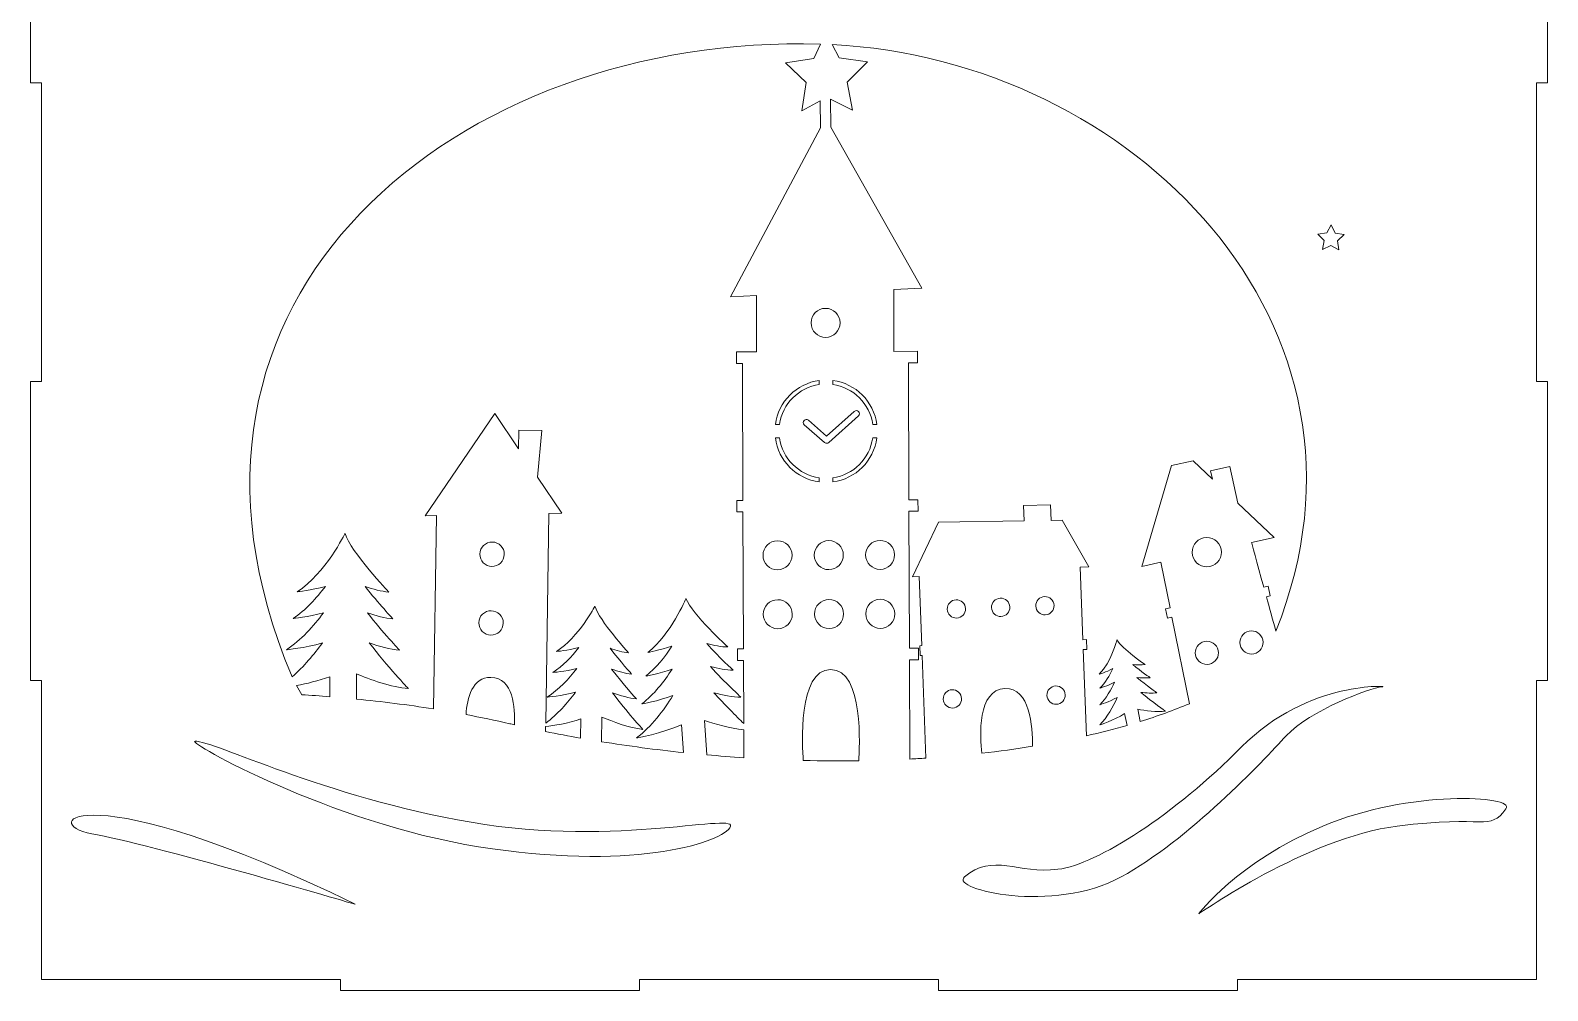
# Model space of a CAD drawing. Header units: millimetres. Extents: x -1983 to 1983, y -412 to 412.
# Drawn here: x 496.9 to 903.9, y 5.5 to 263.2 of the extents above; entities that cross this region are included whole.
import ezdxf

# ---------------------------------------------------------------- set-up
doc = ezdxf.new("R2010")
doc.units = ezdxf.units.MM
doc.header["$MEASUREMENT"] = 0
doc.layers.add('Camada 1', color=7, linetype='Continuous')

msp = doc.modelspace()

# ---------------------------------------------------------------- linework, layer by layer
at = {"layer": 'Camada 1', "color": 250, "lineweight": 9}
for points, knots in [([(499.9377, 249.1), (499.9377, 249.1), (499.9377, 168.9), (499.9377, 168.9), (499.9377, 168.9), (499.9377, 168.9), (496.9377, 168.9), (496.9377, 168.9), (496.9377, 168.9), (496.9377, 168.9), (496.9377, 88.7), (496.9377, 88.7), (496.9377, 88.7), (496.9377, 88.7), (499.9377, 88.7), (499.9377, 88.7), (499.9377, 88.7), (499.9377, 88.7), (499.9377, 8.5), (499.9377, 8.5), (499.9377, 8.5), (499.9377, 8.5), (580.1377, 8.5), (580.1377, 8.5), (580.1377, 8.5), (580.1377, 8.5), (580.1377, 5.5), (580.1377, 5.5), (580.1377, 5.5), (580.1377, 5.5), (660.3377, 5.5), (660.3377, 5.5), (660.3377, 5.5), (660.3377, 5.5), (660.3377, 8.5), (660.3377, 8.5), (660.3377, 8.5), (660.3377, 8.5), (740.5377, 8.5), (740.5377, 8.5), (740.5377, 8.5), (740.5377, 8.5), (740.5377, 5.5), (740.5377, 5.5), (740.5377, 5.5), (740.5377, 5.5), (820.7377, 5.5), (820.7377, 5.5), (820.7377, 5.5), (820.7377, 5.5), (820.7377, 8.5), (820.7377, 8.5), (820.7377, 8.5), (820.7377, 8.5), (900.9377, 8.5), (900.9377, 8.5), (900.9377, 8.5), (900.9377, 8.5), (900.9377, 88.7), (900.9377, 88.7), (900.9377, 88.7), (900.9377, 88.7), (903.9377, 88.7), (903.9377, 88.7), (903.9377, 88.7), (903.9377, 88.7), (903.9377, 168.9), (903.9377, 168.9), (903.9377, 168.9), (903.9377, 168.9), (900.9377, 168.9), (900.9377, 168.9), (900.9377, 168.9), (900.9377, 168.9), (900.9377, 249.1), (900.9377, 249.1), (900.9377, 249.1), (900.9377, 249.1), (903.9377, 249.1), (903.9377, 249.1), (903.9377, 249.1), (903.9377, 249.1), (903.9377, 329.3), (903.9377, 329.3), (903.9377, 329.3), (903.9377, 329.3), (900.9377, 329.3), (900.9377, 329.3), (900.9377, 329.3), (900.9377, 329.3), (900.9377, 409.5), (900.9377, 409.5), (900.9377, 409.5), (900.9377, 409.5), (820.7377, 409.5), (820.7377, 409.5), (820.7377, 409.5), (820.7377, 409.5), (820.7377, 412.5), (820.7377, 412.5), (820.7377, 412.5), (820.7377, 412.5), (740.5377, 412.5), (740.5377, 412.5), (740.5377, 412.5), (740.5377, 412.5), (740.5377, 409.5), (740.5377, 409.5), (740.5377, 409.5), (740.5377, 409.5), (660.3377, 409.5), (660.3377, 409.5), (660.3377, 409.5), (660.3377, 409.5), (660.3377, 412.5), (660.3377, 412.5), (660.3377, 412.5), (660.3377, 412.5), (580.1377, 412.5), (580.1377, 412.5), (580.1377, 412.5), (580.1377, 412.5), (580.1377, 409.5), (580.1377, 409.5), (580.1377, 409.5), (580.1377, 409.5), (499.9377, 409.5), (499.9377, 409.5), (499.9377, 409.5), (499.9377, 409.5), (499.9377, 329.3), (499.9377, 329.3), (499.9377, 329.3), (499.9377, 329.3), (496.9377, 329.3), (496.9377, 329.3), (496.9377, 329.3), (496.9377, 329.3), (496.9377, 249.1), (496.9377, 249.1), (496.9377, 249.1), (496.9377, 249.1), (499.9377, 249.1), (499.9377, 249.1)], [0, 0, 0, 0, 0.02702703, 0.02702703, 0.02702703, 0.02702703, 0.05405405, 0.05405405, 0.05405405, 0.05405405, 0.08108108, 0.08108108, 0.08108108, 0.08108108, 0.10810811, 0.10810811, 0.10810811, 0.10810811, 0.13513514, 0.13513514, 0.13513514, 0.13513514, 0.16216216, 0.16216216, 0.16216216, 0.16216216, 0.18918919, 0.18918919, 0.18918919, 0.18918919, 0.21621622, 0.21621622, 0.21621622, 0.21621622, 0.24324324, 0.24324324, 0.24324324, 0.24324324, 0.27027027, 0.27027027, 0.27027027, 0.27027027, 0.2972973, 0.2972973, 0.2972973, 0.2972973, 0.32432432, 0.32432432, 0.32432432, 0.32432432, 0.35135135, 0.35135135, 0.35135135, 0.35135135, 0.37837838, 0.37837838, 0.37837838, 0.37837838, 0.40540541, 0.40540541, 0.40540541, 0.40540541, 0.43243243, 0.43243243, 0.43243243, 0.43243243, 0.45945946, 0.45945946, 0.45945946, 0.45945946, 0.48648649, 0.48648649, 0.48648649, 0.48648649, 0.51351351, 0.51351351, 0.51351351, 0.51351351, 0.54054054, 0.54054054, 0.54054054, 0.54054054, 0.56756757, 0.56756757, 0.56756757, 0.56756757, 0.59459459, 0.59459459, 0.59459459, 0.59459459, 0.62162162, 0.62162162, 0.62162162, 0.62162162, 0.64864865, 0.64864865, 0.64864865, 0.64864865, 0.67567568, 0.67567568, 0.67567568, 0.67567568, 0.7027027, 0.7027027, 0.7027027, 0.7027027, 0.72972973, 0.72972973, 0.72972973, 0.72972973, 0.75675676, 0.75675676, 0.75675676, 0.75675676, 0.78378378, 0.78378378, 0.78378378, 0.78378378, 0.81081081, 0.81081081, 0.81081081, 0.81081081, 0.83783784, 0.83783784, 0.83783784, 0.83783784, 0.86486486, 0.86486486, 0.86486486, 0.86486486, 0.89189189, 0.89189189, 0.89189189, 0.89189189, 0.91891892, 0.91891892, 0.91891892, 0.91891892, 0.94594595, 0.94594595, 0.94594595, 0.94594595, 1, 1, 1, 1]), ([(708.8819, 259.4463), (612.3619, 262.352), (523.6751, 192.2887), (567.1833, 89.683), (567.1833, 89.683), (570.2977, 92.4505), (573.0421, 95.7389), (575.2778, 98.8103), (575.2778, 98.8103), (570.4726, 97.417), (565.6324, 96.9627), (565.6324, 96.9627), (565.6324, 96.9627), (569.5232, 99.5259), (572.9348, 103.3315), (575.5867, 106.8907), (575.5867, 106.8907), (571.4546, 105.7339), (567.4012, 105.353), (567.4012, 105.353), (567.4012, 105.353), (570.777, 107.5769), (573.7437, 110.8594), (576.0682, 113.9543), (576.0682, 113.9543), (572.2739, 112.8877), (568.5385, 112.5357), (568.5385, 112.5357), (568.5385, 112.5357), (576.0542, 117.4864), (581.359, 128.1708), (581.359, 128.1708), (581.359, 128.1708), (582.9058, 123.2197), (593.0734, 112.4492), (593.0734, 112.4492), (593.0734, 112.4492), (591.1421, 112.591), (588.8158, 113.2287), (586.7409, 113.9326), (586.7409, 113.9326), (590.2815, 109.4204), (594.2108, 105.2579), (594.2108, 105.2579), (594.2108, 105.2579), (592.1313, 105.4114), (589.6311, 106.0908), (587.389, 106.8459), (587.389, 106.8459), (591.4315, 101.6728), (595.9795, 96.8549), (595.9795, 96.8549), (595.9795, 96.8549), (593.5015, 97.0374), (590.4976, 97.8795), (587.8614, 98.7876), (587.8614, 98.7876), (592.659, 92.5492), (598.3371, 86.5346), (598.3371, 86.5346), (598.3371, 86.5346), (593.8543, 86.8644), (587.8818, 89.0621), (584.3842, 90.4965), (584.3842, 90.4965), (584.3842, 90.4965), (584.3842, 83.7346), (584.3842, 83.7346), (584.3842, 83.7346), (591.1797, 83.0674), (598.1097, 82.2), (605.0872, 81.0912), (605.0872, 81.0912), (605.0872, 81.0912), (605.8622, 132.953), (605.8622, 132.953), (605.8622, 132.953), (605.8622, 132.953), (602.8307, 132.8964), (602.8307, 132.8964), (602.8307, 132.8964), (602.8307, 132.8964), (621.5512, 160.3903), (621.5512, 160.3903), (621.5512, 160.3903), (621.5512, 160.3903), (627.9164, 150.8618), (627.9164, 150.8618), (627.9164, 150.8618), (627.9164, 150.8618), (627.9911, 155.8695), (627.9911, 155.8695), (627.9911, 155.8695), (627.9911, 155.8695), (634.1403, 155.778), (634.1403, 155.778), (634.1403, 155.778), (634.1403, 155.778), (632.9893, 143.2673), (632.9893, 143.2673), (632.9893, 143.2673), (632.9893, 143.2673), (639.4614, 133.578), (639.4614, 133.578), (639.4614, 133.578), (639.4614, 133.578), (636.02, 133.5146), (636.02, 133.5146), (636.02, 133.5146), (636.02, 133.5146), (635.1798, 77.282), (635.1798, 77.282), (635.1798, 77.282), (638.2987, 79.6232), (641.0413, 82.7281), (643.2036, 85.598), (643.2036, 85.598), (639.3957, 84.5621), (635.5734, 84.2668), (635.5734, 84.2668), (635.5734, 84.2668), (638.6746, 86.2375), (641.4154, 89.1943), (643.5528, 91.9659), (643.5528, 91.9659), (640.279, 91.1084), (637.0776, 90.8611), (637.0776, 90.8611), (637.0776, 90.8611), (639.7689, 92.5705), (642.1519, 95.1206), (644.0252, 97.5311), (644.0252, 97.5311), (641.0182, 96.7394), (638.0686, 96.5107), (638.0686, 96.5107), (638.0686, 96.5107), (644.0601, 100.3167), (648.3839, 108.6735), (648.3839, 108.6735), (648.3839, 108.6735), (649.5393, 104.7483), (657.4169, 96.1211), (657.4169, 96.1211), (657.4169, 96.1211), (655.895, 96.2588), (654.0688, 96.7919), (652.4418, 97.374), (652.4418, 97.374), (655.1753, 93.7686), (658.2195, 90.4345), (658.2195, 90.4345), (658.2195, 90.4345), (656.5812, 90.583), (654.6186, 91.1515), (652.8608, 91.777), (652.8608, 91.777), (655.9811, 87.6443), (659.504, 83.7844), (659.504, 83.7844), (659.504, 83.7844), (657.5523, 83.9606), (655.1939, 84.6644), (653.1271, 85.415), (653.1271, 85.415), (656.8285, 80.4322), (661.2284, 75.6138), (661.2284, 75.6138), (661.2284, 75.6138), (657.6973, 75.9331), (653.0157, 77.7453), (650.2763, 78.9225), (650.2763, 78.9225), (650.2763, 78.9225), (650.1667, 72.3005), (650.1667, 72.3005), (650.1667, 72.3005), (657.4074, 71.1315), (664.7364, 70.1567), (672.0981, 69.3813), (672.0981, 69.3813), (672.0981, 69.3813), (671.5668, 76.839), (671.5668, 76.839), (671.5668, 76.839), (666.2103, 74.4035), (659.5552, 73.297), (659.5552, 73.297), (659.5552, 73.297), (663.5108, 76.3262), (666.8249, 80.7152), (669.2944, 84.6721), (669.2944, 84.6721), (665.1794, 83.1539), (660.9757, 82.4536), (660.9757, 82.4536), (660.9757, 82.4536), (664.2178, 84.9389), (666.964, 88.4791), (669.0607, 91.7571), (669.0607, 91.7571), (665.5191, 90.4884), (661.9988, 89.9023), (661.9988, 89.9023), (661.9988, 89.9023), (664.8125, 92.0574), (667.2022, 95.1129), (669.0416, 97.9651), (669.0416, 97.9651), (665.7895, 96.7956), (662.5451, 96.2548), (662.5451, 96.2548), (662.5451, 96.2548), (668.8084, 101.0532), (672.7825, 110.7276), (672.7825, 110.7276), (672.7825, 110.7276), (674.4439, 106.4939), (684.0064, 97.7087), (684.0064, 97.7087), (684.0064, 97.7087), (682.3087, 97.7128), (680.2347, 98.1254), (678.3758, 98.611), (678.3758, 98.611), (681.7548, 94.8864), (685.4499, 91.4903), (685.4499, 91.4903), (685.4499, 91.4903), (683.6214, 91.4957), (681.3933, 91.9342), (679.3854, 92.4541), (679.3854, 92.4541), (683.2436, 88.1829), (687.5203, 84.2527), (687.5203, 84.2527), (687.5203, 84.2527), (685.3421, 84.2577), (682.6625, 84.8071), (680.3013, 85.4367), (680.3013, 85.4367), (683.1657, 82.2136), (686.3263, 79.0887), (688.2939, 77.1977), (688.2939, 77.1977), (688.2939, 77.1977), (688.2305, 94.1101), (688.2305, 94.1101), (688.2305, 94.1101), (688.2305, 94.1101), (686.6384, 94.1042), (686.6384, 94.1042), (686.6384, 94.1042), (686.6384, 94.1042), (686.6271, 97.1792), (686.6271, 97.1792), (686.6271, 97.1792), (686.6271, 97.1792), (688.2187, 97.1846), (688.2187, 97.1846), (688.2187, 97.1846), (688.2187, 97.1846), (688.0801, 133.9576), (688.0801, 133.9576), (688.0801, 133.9576), (688.0801, 133.9576), (686.4885, 133.9517), (686.4885, 133.9517), (686.4885, 133.9517), (686.4885, 133.9517), (686.4767, 137.0258), (686.4767, 137.0258), (686.4767, 137.0258), (686.4767, 137.0258), (688.0683, 137.0317), (688.0683, 137.0317), (688.0683, 137.0317), (688.0683, 137.0317), (687.9293, 173.8046), (687.9293, 173.8046), (687.9293, 173.8046), (687.9293, 173.8046), (686.3381, 173.7983), (686.3381, 173.7983), (686.3381, 173.7983), (686.3381, 173.7983), (686.3263, 176.8733), (686.3263, 176.8733), (686.3263, 176.8733), (686.3263, 176.8733), (691.7362, 176.8933), (691.7362, 176.8933), (691.7362, 176.8933), (691.7362, 176.8933), (691.6792, 191.9848), (691.6792, 191.9848), (691.6792, 191.9848), (691.6792, 191.9848), (684.7718, 191.6736), (684.7718, 191.6736), (684.7718, 191.6736), (684.7718, 191.6736), (708.8524, 236.9954), (708.8524, 236.9954), (708.8524, 236.9954), (708.8524, 236.9954), (708.8253, 244.2257), (708.8253, 244.2257), (708.8253, 244.2257), (708.8253, 244.2257), (703.8615, 241.5266), (703.8615, 241.5266), (703.8615, 241.5266), (703.8615, 241.5266), (705.0559, 249.132), (705.0559, 249.132), (705.0559, 249.132), (705.0559, 249.132), (699.468, 254.4287), (699.468, 254.4287), (699.468, 254.4287), (699.468, 254.4287), (707.0706, 255.6425), (707.0706, 255.6425), (707.0706, 255.6425), (707.0706, 255.6425), (708.8819, 259.4463), (708.8819, 259.4463)], [0, 0, 0, 0, 0.01204819, 0.01204819, 0.01204819, 0.01204819, 0.02409639, 0.02409639, 0.02409639, 0.02409639, 0.03614458, 0.03614458, 0.03614458, 0.03614458, 0.04819277, 0.04819277, 0.04819277, 0.04819277, 0.06024096, 0.06024096, 0.06024096, 0.06024096, 0.07228916, 0.07228916, 0.07228916, 0.07228916, 0.08433735, 0.08433735, 0.08433735, 0.08433735, 0.09638554, 0.09638554, 0.09638554, 0.09638554, 0.10843373, 0.10843373, 0.10843373, 0.10843373, 0.12048193, 0.12048193, 0.12048193, 0.12048193, 0.13253012, 0.13253012, 0.13253012, 0.13253012, 0.14457831, 0.14457831, 0.14457831, 0.14457831, 0.15662651, 0.15662651, 0.15662651, 0.15662651, 0.1686747, 0.1686747, 0.1686747, 0.1686747, 0.18072289, 0.18072289, 0.18072289, 0.18072289, 0.19277108, 0.19277108, 0.19277108, 0.19277108, 0.20481928, 0.20481928, 0.20481928, 0.20481928, 0.21686747, 0.21686747, 0.21686747, 0.21686747, 0.22891566, 0.22891566, 0.22891566, 0.22891566, 0.24096386, 0.24096386, 0.24096386, 0.24096386, 0.25301205, 0.25301205, 0.25301205, 0.25301205, 0.26506024, 0.26506024, 0.26506024, 0.26506024, 0.27710843, 0.27710843, 0.27710843, 0.27710843, 0.28915663, 0.28915663, 0.28915663, 0.28915663, 0.30120482, 0.30120482, 0.30120482, 0.30120482, 0.31325301, 0.31325301, 0.31325301, 0.31325301, 0.3253012, 0.3253012, 0.3253012, 0.3253012, 0.3373494, 0.3373494, 0.3373494, 0.3373494, 0.34939759, 0.34939759, 0.34939759, 0.34939759, 0.36144578, 0.36144578, 0.36144578, 0.36144578, 0.37349398, 0.37349398, 0.37349398, 0.37349398, 0.38554217, 0.38554217, 0.38554217, 0.38554217, 0.39759036, 0.39759036, 0.39759036, 0.39759036, 0.40963855, 0.40963855, 0.40963855, 0.40963855, 0.42168675, 0.42168675, 0.42168675, 0.42168675, 0.43373494, 0.43373494, 0.43373494, 0.43373494, 0.44578313, 0.44578313, 0.44578313, 0.44578313, 0.45783133, 0.45783133, 0.45783133, 0.45783133, 0.46987952, 0.46987952, 0.46987952, 0.46987952, 0.48192771, 0.48192771, 0.48192771, 0.48192771, 0.4939759, 0.4939759, 0.4939759, 0.4939759, 0.5060241, 0.5060241, 0.5060241, 0.5060241, 0.51807229, 0.51807229, 0.51807229, 0.51807229, 0.53012048, 0.53012048, 0.53012048, 0.53012048, 0.54216867, 0.54216867, 0.54216867, 0.54216867, 0.55421687, 0.55421687, 0.55421687, 0.55421687, 0.56626506, 0.56626506, 0.56626506, 0.56626506, 0.57831325, 0.57831325, 0.57831325, 0.57831325, 0.59036145, 0.59036145, 0.59036145, 0.59036145, 0.60240964, 0.60240964, 0.60240964, 0.60240964, 0.61445783, 0.61445783, 0.61445783, 0.61445783, 0.62650602, 0.62650602, 0.62650602, 0.62650602, 0.63855422, 0.63855422, 0.63855422, 0.63855422, 0.65060241, 0.65060241, 0.65060241, 0.65060241, 0.6626506, 0.6626506, 0.6626506, 0.6626506, 0.6746988, 0.6746988, 0.6746988, 0.6746988, 0.68674699, 0.68674699, 0.68674699, 0.68674699, 0.69879518, 0.69879518, 0.69879518, 0.69879518, 0.71084337, 0.71084337, 0.71084337, 0.71084337, 0.72289157, 0.72289157, 0.72289157, 0.72289157, 0.73493976, 0.73493976, 0.73493976, 0.73493976, 0.74698795, 0.74698795, 0.74698795, 0.74698795, 0.75903614, 0.75903614, 0.75903614, 0.75903614, 0.77108434, 0.77108434, 0.77108434, 0.77108434, 0.78313253, 0.78313253, 0.78313253, 0.78313253, 0.79518072, 0.79518072, 0.79518072, 0.79518072, 0.80722892, 0.80722892, 0.80722892, 0.80722892, 0.81927711, 0.81927711, 0.81927711, 0.81927711, 0.8313253, 0.8313253, 0.8313253, 0.8313253, 0.84337349, 0.84337349, 0.84337349, 0.84337349, 0.85542169, 0.85542169, 0.85542169, 0.85542169, 0.86746988, 0.86746988, 0.86746988, 0.86746988, 0.87951807, 0.87951807, 0.87951807, 0.87951807, 0.89156627, 0.89156627, 0.89156627, 0.89156627, 0.90361446, 0.90361446, 0.90361446, 0.90361446, 0.91566265, 0.91566265, 0.91566265, 0.91566265, 0.92771084, 0.92771084, 0.92771084, 0.92771084, 0.93975904, 0.93975904, 0.93975904, 0.93975904, 0.95180723, 0.95180723, 0.95180723, 0.95180723, 0.96385542, 0.96385542, 0.96385542, 0.96385542, 0.97590361, 0.97590361, 0.97590361, 0.97590361, 1, 1, 1, 1]), ([(712.0534, 259.3231), (712.0534, 259.3231), (713.8851, 255.7386), (713.8851, 255.7386), (713.8851, 255.7386), (713.8851, 255.7386), (721.5198, 254.7385), (721.5198, 254.7385), (721.5198, 254.7385), (721.5198, 254.7385), (716.0818, 249.2873), (716.0818, 249.2873), (716.0818, 249.2873), (716.0818, 249.2873), (717.49, 241.7173), (717.49, 241.7173), (717.49, 241.7173), (717.49, 241.7173), (711.609, 244.704), (711.609, 244.704), (711.609, 244.704), (711.609, 244.704), (711.638, 237.1874), (711.638, 237.1874), (711.638, 237.1874), (711.638, 237.1874), (736.0873, 193.985), (736.0873, 193.985), (736.0873, 193.985), (736.0873, 193.985), (728.5237, 193.6444), (728.5237, 193.6444), (728.5237, 193.6444), (728.5237, 193.6444), (728.5871, 177.0328), (728.5871, 177.0328), (728.5871, 177.0328), (728.5871, 177.0328), (734.8784, 177.0559), (734.8784, 177.0559), (734.8784, 177.0559), (734.8784, 177.0559), (734.8902, 173.9817), (734.8902, 173.9817), (734.8902, 173.9817), (734.8902, 173.9817), (732.4688, 173.9731), (732.4688, 173.9731), (732.4688, 173.9731), (732.4688, 173.9731), (732.6074, 137.2002), (732.6074, 137.2002), (732.6074, 137.2002), (732.6074, 137.2002), (735.0293, 137.2097), (735.0293, 137.2097), (735.0293, 137.2097), (735.0293, 137.2097), (735.0406, 134.1347), (735.0406, 134.1347), (735.0406, 134.1347), (735.0406, 134.1347), (732.6192, 134.1256), (732.6192, 134.1256), (732.6192, 134.1256), (732.6192, 134.1256), (732.7582, 97.3527), (732.7582, 97.3527), (732.7582, 97.3527), (732.7582, 97.3527), (735.1792, 97.3617), (735.1792, 97.3617), (735.1792, 97.3617), (735.1792, 97.3617), (735.1914, 94.2881), (735.1914, 94.2881), (735.1914, 94.2881), (735.1914, 94.2881), (732.7691, 94.2786), (732.7691, 94.2786), (732.7691, 94.2786), (732.7691, 94.2786), (732.8701, 67.6348), (732.8701, 67.6348), (732.8701, 67.6348), (734.2982, 67.709), (735.7218, 67.7919), (737.14, 67.8834), (737.14, 67.8834), (737.14, 67.8834), (736.1403, 95.4567), (736.1403, 95.4567), (736.1403, 95.4567), (736.1403, 95.4567), (735.6462, 95.4386), (735.6462, 95.4386), (735.6462, 95.4386), (735.6462, 95.4386), (735.5506, 98.0584), (735.5506, 98.0584), (735.5506, 98.0584), (735.5506, 98.0584), (736.0452, 98.0765), (736.0452, 98.0765), (736.0452, 98.0765), (736.0452, 98.0765), (735.3721, 116.6149), (735.3721, 116.6149), (735.3721, 116.6149), (735.3721, 116.6149), (733.5731, 116.5117), (733.5731, 116.5117), (733.5731, 116.5117), (733.5731, 116.5117), (740.5814, 131.1928), (740.5814, 131.1928), (740.5814, 131.1928), (740.5814, 131.1928), (763.5193, 131.571), (763.5193, 131.571), (763.5193, 131.571), (763.5193, 131.571), (763.373, 135.6267), (763.373, 135.6267), (763.373, 135.6267), (763.373, 135.6267), (770.5765, 135.8885), (770.5765, 135.8885), (770.5765, 135.8885), (770.5765, 135.8885), (770.7287, 131.6897), (770.7287, 131.6897), (770.7287, 131.6897), (770.7287, 131.6897), (773.6778, 131.7386), (773.6778, 131.7386), (773.6778, 131.7386), (773.6778, 131.7386), (780.8547, 119.2103), (780.8547, 119.2103), (780.8547, 119.2103), (780.8547, 119.2103), (778.5642, 119.0803), (778.5642, 119.0803), (778.5642, 119.0803), (778.5642, 119.0803), (779.2694, 99.6441), (779.2694, 99.6441), (779.2694, 99.6441), (779.2694, 99.6441), (780.2541, 99.6799), (780.2541, 99.6799), (780.2541, 99.6799), (780.2541, 99.6799), (780.3492, 97.0605), (780.3492, 97.0605), (780.3492, 97.0605), (780.3492, 97.0605), (779.3641, 97.0243), (779.3641, 97.0243), (779.3641, 97.0243), (779.3641, 97.0243), (780.2043, 73.8659), (780.2043, 73.8659), (780.2043, 73.8659), (783.9514, 74.7179), (787.5994, 75.6518), (791.136, 76.6709), (791.136, 76.6709), (791.136, 76.6709), (790.4611, 79.8275), (790.4611, 79.8275), (790.4611, 79.8275), (787.5482, 77.9754), (783.7721, 76.7892), (783.7721, 76.7892), (783.7721, 76.7892), (785.8221, 78.8727), (787.3902, 81.6931), (788.5021, 84.1925), (788.5021, 84.1925), (786.2347, 82.975), (783.8495, 82.2258), (783.8495, 82.2258), (783.8495, 82.2258), (785.5308, 83.9338), (786.8376, 86.2149), (787.7883, 88.2898), (787.7883, 88.2898), (785.8348, 87.2639), (783.8364, 86.6365), (783.8364, 86.6365), (783.8364, 86.6365), (785.2953, 88.1181), (786.4345, 90.0889), (787.271, 91.8952), (787.271, 91.8952), (785.4769, 90.9508), (783.6366, 90.372), (783.6366, 90.372), (783.6366, 90.372), (786.8833, 93.6707), (788.4025, 99.6151), (788.4025, 99.6151), (788.4025, 99.6151), (789.7138, 97.2911), (795.9865, 92.9669), (795.9865, 92.9669), (795.9865, 92.9669), (794.9996, 92.8305), (793.7608, 92.9016), (792.642, 93.0325), (792.642, 93.0325), (794.9081, 91.1433), (797.3322, 89.4729), (797.3322, 89.4729), (797.3322, 89.4729), (796.2692, 89.3257), (794.9389, 89.3981), (793.73, 89.5372), (793.73, 89.5372), (796.3195, 87.3703), (799.1259, 85.4363), (799.1259, 85.4363), (799.1259, 85.4363), (797.859, 85.261), (796.2579, 85.3611), (794.8343, 85.5345), (794.8343, 85.5345), (797.9183, 82.9134), (801.4214, 80.4983), (801.4214, 80.4983), (801.4214, 80.4983), (799.1313, 80.1821), (795.8901, 80.645), (793.9768, 80.9902), (793.9768, 80.9902), (793.9768, 80.9902), (794.6744, 77.7299), (794.6744, 77.7299), (794.6744, 77.7299), (799.2853, 79.1635), (803.6888, 80.746), (807.8554, 82.4822), (807.8554, 82.4822), (807.8554, 82.4822), (803.1634, 105.6691), (803.1634, 105.6691), (803.1634, 105.6691), (803.1634, 105.6691), (801.9504, 105.4037), (801.9504, 105.4037), (801.9504, 105.4037), (801.9504, 105.4037), (801.3906, 107.9646), (801.3906, 107.9646), (801.3906, 107.9646), (801.3906, 107.9646), (802.6434, 108.2382), (802.6434, 108.2382), (802.6434, 108.2382), (802.6434, 108.2382), (800.1735, 120.4436), (800.1735, 120.4436), (800.1735, 120.4436), (800.1735, 120.4436), (795.0521, 119.324), (795.0521, 119.324), (795.0521, 119.324), (795.0521, 119.324), (803.0515, 146.3972), (803.0515, 146.3972), (803.0515, 146.3972), (803.0515, 146.3972), (808.8138, 147.6568), (808.8138, 147.6568), (808.8138, 147.6568), (808.8138, 147.6568), (814.0245, 142.7356), (814.0245, 142.7356), (814.0245, 142.7356), (814.0245, 142.7356), (813.5299, 144.998), (813.5299, 144.998), (813.5299, 144.998), (813.5299, 144.998), (818.707, 146.1304), (818.707, 146.1304), (818.707, 146.1304), (818.707, 146.1304), (820.8612, 136.2776), (820.8612, 136.2776), (820.8612, 136.2776), (820.8612, 136.2776), (830.5845, 127.0937), (830.5845, 127.0937), (830.5845, 127.0937), (830.5845, 127.0937), (824.5024, 125.7634), (824.5024, 125.7634), (824.5024, 125.7634), (824.5024, 125.7634), (825.9418, 120.4835), (827.7971, 113.7383), (827.7971, 113.7383), (827.7971, 113.7383), (828.9249, 113.9851), (828.9249, 113.9851), (828.9249, 113.9851), (828.9249, 113.9851), (829.4847, 111.4247), (829.4847, 111.4247), (829.4847, 111.4247), (829.4847, 111.4247), (828.4932, 111.2077), (828.4932, 111.2077), (828.4932, 111.2077), (829.3189, 108.2092), (830.1981, 105.0296), (831.0501, 101.9636), (831.0501, 101.9636), (863.9798, 184.3704), (792.0038, 255.373), (712.0534, 259.3231)], [0, 0, 0, 0, 0.01219512, 0.01219512, 0.01219512, 0.01219512, 0.02439024, 0.02439024, 0.02439024, 0.02439024, 0.03658537, 0.03658537, 0.03658537, 0.03658537, 0.04878049, 0.04878049, 0.04878049, 0.04878049, 0.06097561, 0.06097561, 0.06097561, 0.06097561, 0.07317073, 0.07317073, 0.07317073, 0.07317073, 0.08536585, 0.08536585, 0.08536585, 0.08536585, 0.09756098, 0.09756098, 0.09756098, 0.09756098, 0.1097561, 0.1097561, 0.1097561, 0.1097561, 0.12195122, 0.12195122, 0.12195122, 0.12195122, 0.13414634, 0.13414634, 0.13414634, 0.13414634, 0.14634146, 0.14634146, 0.14634146, 0.14634146, 0.15853659, 0.15853659, 0.15853659, 0.15853659, 0.17073171, 0.17073171, 0.17073171, 0.17073171, 0.18292683, 0.18292683, 0.18292683, 0.18292683, 0.19512195, 0.19512195, 0.19512195, 0.19512195, 0.20731707, 0.20731707, 0.20731707, 0.20731707, 0.2195122, 0.2195122, 0.2195122, 0.2195122, 0.23170732, 0.23170732, 0.23170732, 0.23170732, 0.24390244, 0.24390244, 0.24390244, 0.24390244, 0.25609756, 0.25609756, 0.25609756, 0.25609756, 0.26829268, 0.26829268, 0.26829268, 0.26829268, 0.2804878, 0.2804878, 0.2804878, 0.2804878, 0.29268293, 0.29268293, 0.29268293, 0.29268293, 0.30487805, 0.30487805, 0.30487805, 0.30487805, 0.31707317, 0.31707317, 0.31707317, 0.31707317, 0.32926829, 0.32926829, 0.32926829, 0.32926829, 0.34146341, 0.34146341, 0.34146341, 0.34146341, 0.35365854, 0.35365854, 0.35365854, 0.35365854, 0.36585366, 0.36585366, 0.36585366, 0.36585366, 0.37804878, 0.37804878, 0.37804878, 0.37804878, 0.3902439, 0.3902439, 0.3902439, 0.3902439, 0.40243902, 0.40243902, 0.40243902, 0.40243902, 0.41463415, 0.41463415, 0.41463415, 0.41463415, 0.42682927, 0.42682927, 0.42682927, 0.42682927, 0.43902439, 0.43902439, 0.43902439, 0.43902439, 0.45121951, 0.45121951, 0.45121951, 0.45121951, 0.46341463, 0.46341463, 0.46341463, 0.46341463, 0.47560976, 0.47560976, 0.47560976, 0.47560976, 0.48780488, 0.48780488, 0.48780488, 0.48780488, 0.5, 0.5, 0.5, 0.5, 0.51219512, 0.51219512, 0.51219512, 0.51219512, 0.52439024, 0.52439024, 0.52439024, 0.52439024, 0.53658537, 0.53658537, 0.53658537, 0.53658537, 0.54878049, 0.54878049, 0.54878049, 0.54878049, 0.56097561, 0.56097561, 0.56097561, 0.56097561, 0.57317073, 0.57317073, 0.57317073, 0.57317073, 0.58536585, 0.58536585, 0.58536585, 0.58536585, 0.59756098, 0.59756098, 0.59756098, 0.59756098, 0.6097561, 0.6097561, 0.6097561, 0.6097561, 0.62195122, 0.62195122, 0.62195122, 0.62195122, 0.63414634, 0.63414634, 0.63414634, 0.63414634, 0.64634146, 0.64634146, 0.64634146, 0.64634146, 0.65853659, 0.65853659, 0.65853659, 0.65853659, 0.67073171, 0.67073171, 0.67073171, 0.67073171, 0.68292683, 0.68292683, 0.68292683, 0.68292683, 0.69512195, 0.69512195, 0.69512195, 0.69512195, 0.70731707, 0.70731707, 0.70731707, 0.70731707, 0.7195122, 0.7195122, 0.7195122, 0.7195122, 0.73170732, 0.73170732, 0.73170732, 0.73170732, 0.74390244, 0.74390244, 0.74390244, 0.74390244, 0.75609756, 0.75609756, 0.75609756, 0.75609756, 0.76829268, 0.76829268, 0.76829268, 0.76829268, 0.7804878, 0.7804878, 0.7804878, 0.7804878, 0.79268293, 0.79268293, 0.79268293, 0.79268293, 0.80487805, 0.80487805, 0.80487805, 0.80487805, 0.81707317, 0.81707317, 0.81707317, 0.81707317, 0.82926829, 0.82926829, 0.82926829, 0.82926829, 0.84146341, 0.84146341, 0.84146341, 0.84146341, 0.85365854, 0.85365854, 0.85365854, 0.85365854, 0.86585366, 0.86585366, 0.86585366, 0.86585366, 0.87804878, 0.87804878, 0.87804878, 0.87804878, 0.8902439, 0.8902439, 0.8902439, 0.8902439, 0.90243902, 0.90243902, 0.90243902, 0.90243902, 0.91463415, 0.91463415, 0.91463415, 0.91463415, 0.92682927, 0.92682927, 0.92682927, 0.92682927, 0.93902439, 0.93902439, 0.93902439, 0.93902439, 0.95121951, 0.95121951, 0.95121951, 0.95121951, 0.96341463, 0.96341463, 0.96341463, 0.96341463, 0.97560976, 0.97560976, 0.97560976, 0.97560976, 1, 1, 1, 1]), ([(847.9339, 204.2382), (847.9339, 204.2382), (845.7666, 205.4245), (845.7666, 205.4245), (845.7666, 205.4245), (845.7666, 205.4245), (843.5603, 204.3116), (843.5603, 204.3116), (843.5603, 204.3116), (843.5603, 204.3116), (844.0196, 206.7398), (844.0196, 206.7398), (844.0196, 206.7398), (844.0196, 206.7398), (842.2785, 208.4936), (842.2785, 208.4936), (842.2785, 208.4936), (842.2785, 208.4936), (844.7294, 208.808), (844.7294, 208.808), (844.7294, 208.808), (844.7294, 208.808), (845.8603, 211.0047), (845.8603, 211.0047), (845.8603, 211.0047), (845.8603, 211.0047), (846.9162, 208.7713), (846.9162, 208.7713), (846.9162, 208.7713), (846.9162, 208.7713), (849.3552, 208.3754), (849.3552, 208.3754), (849.3552, 208.3754), (849.3552, 208.3754), (847.5571, 206.6805), (847.5571, 206.6805), (847.5571, 206.6805), (847.5571, 206.6805), (847.9339, 204.2382), (847.9339, 204.2382)], [0, 0, 0, 0, 0.09090909, 0.09090909, 0.09090909, 0.09090909, 0.18181818, 0.18181818, 0.18181818, 0.18181818, 0.27272727, 0.27272727, 0.27272727, 0.27272727, 0.36363636, 0.36363636, 0.36363636, 0.36363636, 0.45454545, 0.45454545, 0.45454545, 0.45454545, 0.54545455, 0.54545455, 0.54545455, 0.54545455, 0.63636364, 0.63636364, 0.63636364, 0.63636364, 0.72727273, 0.72727273, 0.72727273, 0.72727273, 0.81818182, 0.81818182, 0.81818182, 0.81818182, 1, 1, 1, 1]), ([(714.1469, 184.6893), (714.1559, 182.5383), (712.4184, 180.7876), (710.2674, 180.7799), (710.2674, 180.7799), (708.1169, 180.7718), (706.3658, 182.5088), (706.3576, 184.6598), (706.3576, 184.6598), (706.3499, 186.8109), (708.087, 188.5619), (710.238, 188.5696), (710.238, 188.5696), (712.389, 188.5773), (714.1396, 186.8408), (714.1469, 184.6893)], [0, 0, 0, 0, 0.2, 0.2, 0.2, 0.2, 0.4, 0.4, 0.4, 0.4, 0.6, 0.6, 0.6, 0.6, 1, 1, 1, 1]), ([(697.8849, 157.4195), (698.6758, 162.9467), (703.0457, 167.3199), (708.5703, 168.118), (708.5703, 168.118), (708.5703, 168.118), (708.5703, 169.2241), (708.5703, 169.2241), (708.5703, 169.2241), (702.4392, 168.4106), (697.5846, 163.5528), (696.7788, 157.4195), (696.7788, 157.4195), (696.7788, 157.4195), (697.8849, 157.4195), (697.8849, 157.4195)], [0, 0, 0, 0, 0.2, 0.2, 0.2, 0.2, 0.4, 0.4, 0.4, 0.4, 0.6, 0.6, 0.6, 0.6, 1, 1, 1, 1]), ([(712.1938, 168.1234), (717.7034, 167.3493), (722.1055, 162.9531), (722.8981, 157.4195), (722.8981, 157.4195), (722.8981, 157.4195), (724.0042, 157.4195), (724.0042, 157.4195), (724.0042, 157.4195), (723.1957, 163.5605), (718.3275, 168.426), (712.1938, 169.2272), (712.1938, 169.2272), (712.1938, 169.2272), (712.1938, 168.1234), (712.1938, 168.1234)], [0, 0, 0, 0, 0.2, 0.2, 0.2, 0.2, 0.4, 0.4, 0.4, 0.4, 0.6, 0.6, 0.6, 0.6, 1, 1, 1, 1]), ([(710.599, 152.3615), (710.387, 152.3475), (710.1719, 152.4145), (710.0025, 152.5631), (710.0025, 152.5631), (710.0025, 152.5631), (704.5504, 157.333), (704.5504, 157.333), (704.5504, 157.333), (704.2075, 157.6328), (704.1736, 158.1528), (704.4725, 158.4948), (704.4725, 158.4948), (704.7719, 158.8377), (705.2919, 158.8725), (705.6338, 158.5722), (705.6338, 158.5722), (705.6338, 158.5722), (710.5369, 154.2824), (710.5369, 154.2824), (710.5369, 154.2824), (710.5369, 154.2824), (717.9538, 160.9275), (717.9538, 160.9275), (717.9538, 160.9275), (718.2922, 161.2301), (718.8131, 161.2025), (719.1165, 160.8637), (719.1165, 160.8637), (719.4191, 160.5258), (719.3915, 160.0049), (719.0527, 159.701), (719.0527, 159.701), (719.0527, 159.701), (711.0931, 152.5694), (711.0931, 152.5694), (711.0931, 152.5694), (710.9523, 152.4426), (710.777, 152.3733), (710.599, 152.3615)], [0, 0, 0, 0, 0.09090909, 0.09090909, 0.09090909, 0.09090909, 0.18181818, 0.18181818, 0.18181818, 0.18181818, 0.27272727, 0.27272727, 0.27272727, 0.27272727, 0.36363636, 0.36363636, 0.36363636, 0.36363636, 0.45454545, 0.45454545, 0.45454545, 0.45454545, 0.54545455, 0.54545455, 0.54545455, 0.54545455, 0.63636364, 0.63636364, 0.63636364, 0.63636364, 0.72727273, 0.72727273, 0.72727273, 0.72727273, 0.81818182, 0.81818182, 0.81818182, 0.81818182, 1, 1, 1, 1]), ([(708.5703, 143.1093), (703.0498, 143.906), (698.6821, 148.2742), (697.8867, 153.796), (697.8867, 153.796), (697.8867, 153.796), (696.7807, 153.796), (696.7807, 153.796), (696.7807, 153.796), (697.5914, 147.6681), (702.4433, 142.8153), (708.5703, 142.0027), (708.5703, 142.0027), (708.5703, 142.0027), (708.5703, 143.1093), (708.5703, 143.1093)], [0, 0, 0, 0, 0.2, 0.2, 0.2, 0.2, 0.4, 0.4, 0.4, 0.4, 0.6, 0.6, 0.6, 0.6, 1, 1, 1, 1]), ([(722.8945, 153.796), (722.0819, 148.247), (717.7215, 143.8929), (712.1938, 143.1061), (712.1938, 143.1061), (712.1938, 143.1061), (712.1938, 142.0005), (712.1938, 142.0005), (712.1938, 142.0005), (718.328, 142.804), (723.1912, 147.664), (724.0033, 153.796), (724.0033, 153.796), (724.0033, 153.796), (722.8945, 153.796), (722.8945, 153.796)], [0, 0, 0, 0, 0.2, 0.2, 0.2, 0.2, 0.4, 0.4, 0.4, 0.4, 0.6, 0.6, 0.6, 0.6, 1, 1, 1, 1]), ([(701.2589, 122.3229), (701.2666, 120.1714), (699.53, 118.4217), (697.379, 118.4136), (697.379, 118.4136), (695.228, 118.4049), (693.4778, 120.1424), (693.4697, 122.2934), (693.4697, 122.2934), (693.4606, 124.444), (695.1985, 126.1946), (697.3495, 126.2028), (697.3495, 126.2028), (699.5006, 126.2109), (701.2507, 124.4739), (701.2589, 122.3229)], [0, 0, 0, 0, 0.2, 0.2, 0.2, 0.2, 0.4, 0.4, 0.4, 0.4, 0.6, 0.6, 0.6, 0.6, 1, 1, 1, 1]), ([(715.0115, 122.3745), (715.0192, 120.2235), (713.2822, 118.4733), (711.1316, 118.4652), (711.1316, 118.4652), (708.9806, 118.457), (707.2296, 120.1941), (707.2223, 122.3451), (707.2223, 122.3451), (707.2128, 124.4966), (708.9507, 126.2472), (711.1022, 126.2549), (711.1022, 126.2549), (713.2523, 126.2626), (715.0029, 124.5255), (715.0115, 122.3745)], [0, 0, 0, 0, 0.2, 0.2, 0.2, 0.2, 0.4, 0.4, 0.4, 0.4, 0.6, 0.6, 0.6, 0.6, 1, 1, 1, 1]), ([(728.7633, 122.4266), (728.7714, 120.276), (727.0349, 118.5254), (724.8838, 118.5173), (724.8838, 118.5173), (722.7324, 118.5087), (720.9827, 120.2462), (720.9741, 122.3967), (720.9741, 122.3967), (720.9654, 124.5482), (722.7034, 126.2984), (724.8539, 126.3065), (724.8539, 126.3065), (727.0054, 126.3151), (728.7556, 124.5776), (728.7633, 122.4266)], [0, 0, 0, 0, 0.2, 0.2, 0.2, 0.2, 0.4, 0.4, 0.4, 0.4, 0.6, 0.6, 0.6, 0.6, 1, 1, 1, 1]), ([(816.339, 123.9788), (816.8028, 121.8573), (815.4594, 119.7615), (813.3383, 119.2977), (813.3383, 119.2977), (811.2167, 118.8339), (809.1205, 120.1778), (808.6571, 122.2984), (808.6571, 122.2984), (808.1929, 124.42), (809.5363, 126.5162), (811.6579, 126.98), (811.6579, 126.98), (813.7794, 127.4438), (815.8756, 126.1004), (816.339, 123.9788)], [0, 0, 0, 0, 0.2, 0.2, 0.2, 0.2, 0.4, 0.4, 0.4, 0.4, 0.6, 0.6, 0.6, 0.6, 1, 1, 1, 1]), ([(624.0587, 122.5421), (624.0311, 120.7331), (622.5422, 119.2877), (620.7336, 119.3149), (620.7336, 119.3149), (618.9232, 119.3416), (617.4788, 120.8309), (617.506, 122.6399), (617.506, 122.6399), (617.5327, 124.449), (619.0211, 125.8948), (620.831, 125.8676), (620.831, 125.8676), (622.6401, 125.8404), (624.0854, 124.3516), (624.0587, 122.5421)], [0, 0, 0, 0, 0.2, 0.2, 0.2, 0.2, 0.4, 0.4, 0.4, 0.4, 0.6, 0.6, 0.6, 0.6, 1, 1, 1, 1]), ([(701.3187, 106.5161), (701.3264, 104.3651), (699.5898, 102.6145), (697.4388, 102.6068), (697.4388, 102.6068), (695.2878, 102.5987), (693.5371, 104.3361), (693.5285, 106.4867), (693.5285, 106.4867), (693.5213, 108.6377), (695.2583, 110.3883), (697.4093, 110.396), (697.4093, 110.396), (699.5604, 110.4042), (701.311, 108.6676), (701.3187, 106.5161)], [0, 0, 0, 0, 0.2, 0.2, 0.2, 0.2, 0.4, 0.4, 0.4, 0.4, 0.6, 0.6, 0.6, 0.6, 1, 1, 1, 1]), ([(715.0709, 106.5682), (715.079, 104.4172), (713.3424, 102.6666), (711.191, 102.6589), (711.191, 102.6589), (709.0404, 102.6503), (707.2893, 104.3873), (707.2812, 106.5392), (707.2812, 106.5392), (707.2735, 108.6898), (709.0105, 110.4404), (711.1611, 110.4477), (711.1611, 110.4477), (713.3126, 110.4567), (715.0632, 108.7192), (715.0709, 106.5682)], [0, 0, 0, 0, 0.2, 0.2, 0.2, 0.2, 0.4, 0.4, 0.4, 0.4, 0.6, 0.6, 0.6, 0.6, 1, 1, 1, 1]), ([(728.8235, 106.6203), (728.8312, 104.4688), (727.0942, 102.7182), (724.9432, 102.711), (724.9432, 102.711), (722.7926, 102.7028), (721.0415, 104.4394), (721.0338, 106.5904), (721.0338, 106.5904), (721.0261, 108.7414), (722.7632, 110.4916), (724.9137, 110.5002), (724.9137, 110.5002), (727.0652, 110.5079), (728.8149, 108.7713), (728.8235, 106.6203)], [0, 0, 0, 0, 0.2, 0.2, 0.2, 0.2, 0.4, 0.4, 0.4, 0.4, 0.6, 0.6, 0.6, 0.6, 1, 1, 1, 1]), ([(747.7977, 108.0108), (747.8461, 106.6543), (746.7867, 105.5156), (745.4311, 105.4667), (745.4311, 105.4667), (744.0741, 105.4173), (742.9349, 106.4758), (742.8851, 107.8324), (742.8851, 107.8324), (742.8362, 109.1889), (743.896, 110.329), (745.2526, 110.3779), (745.2526, 110.3779), (746.6087, 110.4268), (747.7483, 109.367), (747.7977, 108.0108)], [0, 0, 0, 0, 0.2, 0.2, 0.2, 0.2, 0.4, 0.4, 0.4, 0.4, 0.6, 0.6, 0.6, 0.6, 1, 1, 1, 1]), ([(759.6675, 108.4416), (759.7164, 107.0855), (758.6569, 105.9463), (757.3004, 105.8974), (757.3004, 105.8974), (755.9443, 105.8481), (754.8047, 106.907), (754.7558, 108.2636), (754.7558, 108.2636), (754.7064, 109.6197), (755.7667, 110.7593), (757.1228, 110.8087), (757.1228, 110.8087), (758.4789, 110.8576), (759.6185, 109.7982), (759.6675, 108.4416)], [0, 0, 0, 0, 0.2, 0.2, 0.2, 0.2, 0.4, 0.4, 0.4, 0.4, 0.6, 0.6, 0.6, 0.6, 1, 1, 1, 1]), ([(771.5377, 108.8728), (771.5866, 107.5162), (770.5267, 106.3766), (769.1711, 106.3268), (769.1711, 106.3268), (767.8145, 106.2779), (766.6749, 107.3378), (766.626, 108.6943), (766.626, 108.6943), (766.5766, 110.0504), (767.636, 111.1905), (768.9926, 111.2394), (768.9926, 111.2394), (770.3487, 111.2883), (771.4879, 110.2289), (771.5377, 108.8728)], [0, 0, 0, 0, 0.2, 0.2, 0.2, 0.2, 0.4, 0.4, 0.4, 0.4, 0.6, 0.6, 0.6, 0.6, 1, 1, 1, 1]), ([(623.7833, 104.1128), (623.7561, 102.3033), (622.2678, 100.8585), (620.4578, 100.8852), (620.4578, 100.8852), (618.6479, 100.9124), (617.2034, 102.4012), (617.2301, 104.2102), (617.2301, 104.2102), (617.2573, 106.0206), (618.7461, 107.4651), (620.5556, 107.4379), (620.5556, 107.4379), (622.3647, 107.4107), (623.81, 105.9223), (623.7833, 104.1128)], [0, 0, 0, 0, 0.2, 0.2, 0.2, 0.2, 0.4, 0.4, 0.4, 0.4, 0.6, 0.6, 0.6, 0.6, 1, 1, 1, 1]), ([(827.5407, 99.5952), (827.9076, 97.9157), (826.8441, 96.2566), (825.165, 95.8892), (825.165, 95.8892), (823.4855, 95.5219), (821.8259, 96.5859), (821.4586, 98.2654), (821.4586, 98.2654), (821.0917, 99.9449), (822.1552, 101.604), (823.8347, 101.9709), (823.8347, 101.9709), (825.5147, 102.3387), (827.1738, 101.2747), (827.5407, 99.5952)], [0, 0, 0, 0, 0.2, 0.2, 0.2, 0.2, 0.4, 0.4, 0.4, 0.4, 0.6, 0.6, 0.6, 0.6, 1, 1, 1, 1]), ([(815.5717, 96.8105), (815.9386, 95.131), (814.8751, 93.4714), (813.1956, 93.1046), (813.1956, 93.1046), (811.5161, 92.7368), (809.8565, 93.8012), (809.4896, 95.4807), (809.4896, 95.4807), (809.1223, 97.1597), (810.1862, 98.8189), (811.8653, 99.1866), (811.8653, 99.1866), (813.5448, 99.5535), (815.2044, 98.49), (815.5717, 96.8105)], [0, 0, 0, 0, 0.2, 0.2, 0.2, 0.2, 0.4, 0.4, 0.4, 0.4, 0.6, 0.6, 0.6, 0.6, 1, 1, 1, 1]), ([(577.2273, 84.3691), (577.2273, 84.3691), (577.2273, 89.7147), (577.2273, 89.7147), (577.2273, 89.7147), (574.2583, 88.6114), (570.9844, 87.869), (568.3542, 87.3925), (568.3542, 87.3925), (568.8017, 86.5491), (569.2623, 85.7157), (569.7347, 84.8932), (569.7347, 84.8932), (572.206, 84.7433), (574.7044, 84.5693), (577.2273, 84.3691)], [0, 0, 0, 0, 0.2, 0.2, 0.2, 0.2, 0.4, 0.4, 0.4, 0.4, 0.6, 0.6, 0.6, 0.6, 1, 1, 1, 1]), ([(613.8086, 79.5793), (617.7143, 78.8451), (621.6232, 78.0293), (625.5208, 77.1252), (625.5208, 77.1252), (625.9456, 77.0269), (626.3714, 76.9287), (626.7981, 76.8322), (626.7981, 76.8322), (626.9833, 81.3059), (626.4923, 89.4661), (620.4596, 89.5567), (620.4596, 89.5567), (615.456, 89.6309), (614.0972, 84.043), (613.8086, 79.5793)], [0, 0, 0, 0, 0.2, 0.2, 0.2, 0.2, 0.4, 0.4, 0.4, 0.4, 0.6, 0.6, 0.6, 0.6, 1, 1, 1, 1]), ([(704.256, 67.2783), (709.2447, 67.1528), (714.208, 67.1225), (719.1288, 67.1886), (719.1288, 67.1886), (719.3557, 70.2383), (720.633, 91.6864), (711.6063, 91.652), (711.6063, 91.652), (702.7101, 91.6189), (703.9779, 70.8031), (704.256, 67.2783)], [0, 0, 0, 0, 0.25, 0.25, 0.25, 0.25, 0.5, 0.5, 0.5, 0.5, 1, 1, 1, 1]), ([(746.7247, 83.8722), (746.7745, 82.5161), (745.7146, 81.3774), (744.3576, 81.3281), (744.3576, 81.3281), (743.0015, 81.2787), (741.8628, 82.3381), (741.8125, 83.6942), (741.8125, 83.6942), (741.7641, 85.0508), (742.8235, 86.1904), (744.1796, 86.2393), (744.1796, 86.2393), (745.5361, 86.2891), (746.6753, 85.2293), (746.7247, 83.8722)], [0, 0, 0, 0, 0.2, 0.2, 0.2, 0.2, 0.4, 0.4, 0.4, 0.4, 0.6, 0.6, 0.6, 0.6, 1, 1, 1, 1]), ([(747.4951, 36.0054), (743.584, 32.6197), (771.4004, 26.11), (789.5077, 36.0054), (789.5077, 36.0054), (807.6154, 45.9013), (827.6009, 67.0577), (833.8171, 73.8826), (833.8171, 73.8826), (840.0319, 80.7071), (856.4112, 86.7896), (859.4821, 86.9903), (859.4821, 86.9903), (862.5535, 87.1905), (839.834, 89.0729), (821.8477, 70.8996), (821.8477, 70.8996), (803.8609, 52.7262), (783.2476, 39.4179), (772.5686, 38.0527), (772.5686, 38.0527), (761.8896, 36.688), (755.0977, 42.5857), (747.4951, 36.0054)], [0, 0, 0, 0, 0.14285714, 0.14285714, 0.14285714, 0.14285714, 0.28571429, 0.28571429, 0.28571429, 0.28571429, 0.42857143, 0.42857143, 0.42857143, 0.42857143, 0.57142857, 0.57142857, 0.57142857, 0.57142857, 0.71428571, 0.71428571, 0.71428571, 0.71428571, 1, 1, 1, 1]), ([(765.7731, 71.0681), (765.8175, 76.2665), (765.0833, 86.834), (758.348, 86.5899), (758.348, 86.5899), (750.9443, 86.3208), (751.6617, 73.5434), (752.121, 69.1992), (752.121, 69.1992), (756.7627, 69.721), (761.3198, 70.3433), (765.7731, 71.0681)], [0, 0, 0, 0, 0.25, 0.25, 0.25, 0.25, 0.5, 0.5, 0.5, 0.5, 1, 1, 1, 1]), ([(774.5393, 84.8819), (774.5887, 83.5253), (773.5288, 82.3857), (772.1723, 82.3368), (772.1723, 82.3368), (770.8161, 82.2879), (769.677, 83.3473), (769.6281, 84.7038), (769.6281, 84.7038), (769.5783, 86.0604), (770.6377, 87.1996), (771.9942, 87.2485), (771.9942, 87.2485), (773.3508, 87.2974), (774.49, 86.238), (774.5393, 84.8819)], [0, 0, 0, 0, 0.2, 0.2, 0.2, 0.2, 0.4, 0.4, 0.4, 0.4, 0.6, 0.6, 0.6, 0.6, 1, 1, 1, 1]), ([(644.5366, 73.2521), (644.5366, 73.2521), (644.6213, 78.3994), (644.6213, 78.3994), (644.6213, 78.3994), (641.2061, 77.1954), (637.2954, 76.5962), (635.1653, 76.3376), (635.1653, 76.3376), (635.1653, 76.3376), (635.1458, 75.034), (635.1458, 75.034), (635.1458, 75.034), (638.2525, 74.4031), (641.3846, 73.8097), (644.5366, 73.2521)], [0, 0, 0, 0, 0.2, 0.2, 0.2, 0.2, 0.4, 0.4, 0.4, 0.4, 0.6, 0.6, 0.6, 0.6, 1, 1, 1, 1]), ([(688.3007, 75.482), (684.6735, 75.852), (680.4358, 77.094), (677.7766, 77.9691), (677.7766, 77.9691), (677.7766, 77.9691), (678.4334, 68.7644), (678.4334, 68.7644), (678.4334, 68.7644), (681.7303, 68.4691), (685.0309, 68.2136), (688.3292, 67.9989), (688.3292, 67.9989), (688.3292, 67.9989), (688.3007, 75.482), (688.3007, 75.482)], [0, 0, 0, 0, 0.2, 0.2, 0.2, 0.2, 0.4, 0.4, 0.4, 0.4, 0.6, 0.6, 0.6, 0.6, 1, 1, 1, 1]), ([(541.1111, 72.4278), (538.7282, 72.3023), (577.2536, 50.5208), (617.1799, 44.1122), (617.1799, 44.1122), (657.1062, 37.7026), (681.2448, 44.6611), (684.5435, 49.2059), (684.5435, 49.2059), (687.8419, 53.7498), (654.7423, 43.8544), (615.1588, 50.6789), (615.1588, 50.6789), (575.5754, 57.5029), (545.8883, 72.6783), (541.1111, 72.4278)], [0, 0, 0, 0, 0.2, 0.2, 0.2, 0.2, 0.4, 0.4, 0.4, 0.4, 0.6, 0.6, 0.6, 0.6, 1, 1, 1, 1]), ([(584.1066, 28.6687), (584.1066, 28.6687), (528.3151, 45.0479), (513.4708, 47.608), (513.4708, 47.608), (498.628, 50.1671), (510.9117, 64.4986), (584.1066, 28.6687)], [0, 0, 0, 0, 0.33333333, 0.33333333, 0.33333333, 0.33333333, 1, 1, 1, 1]), ([(892.7529, 54.2617), (895.5172, 57.9468), (866.6485, 59.3804), (843.6147, 49.6553), (843.6147, 49.6553), (820.5817, 39.9292), (810.3443, 26.11), (810.3443, 26.11), (810.3443, 26.11), (810.3443, 26.11), (839.5201, 46.5839), (863.5771, 49.6553), (863.5771, 49.6553), (887.6347, 52.7262), (888.146, 48.1193), (892.7529, 54.2617)], [0, 0, 0, 0, 0.2, 0.2, 0.2, 0.2, 0.4, 0.4, 0.4, 0.4, 0.6, 0.6, 0.6, 0.6, 1, 1, 1, 1])]:
    msp.add_open_spline(points, degree=3, knots=knots, dxfattribs=at)

doc.saveas('drawing.dxf')
